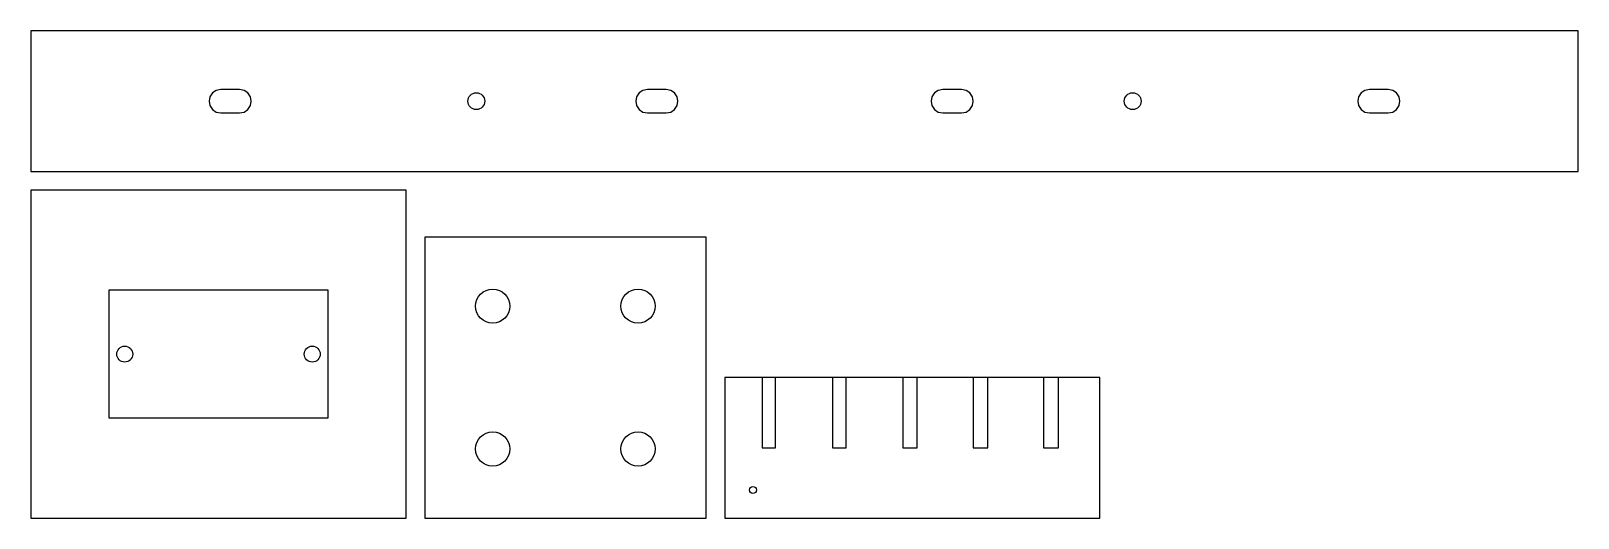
# Model space of a CAD drawing. Header units: millimetres. Extents: x 4 to 334, y 4 to 108.
import ezdxf

# ---------------------------------------------------------------- set-up
doc = ezdxf.new("R2010")
doc.units = ezdxf.units.MM
doc.layers.add('CUT', color=1, linetype='Continuous')

msp = doc.modelspace()

# ---------------------------------------------------------------- linework, layer by layer
at = {"layer": 'CUT'}
for points in [[(334, 78), (334, 108), (4, 108), (4, 78)], [(44.5, 95.5), (43.543, 95.31), (42.732, 94.768), (42.19, 93.957), (42, 93), (42.19, 92.043), (42.732, 91.232), (43.543, 90.69), (44.5, 90.5), (48.5, 90.5), (49.457, 90.69), (50.268, 91.232), (50.81, 92.043), (51, 93), (50.81, 93.957), (50.268, 94.768), (49.457, 95.31), (48.5, 95.5)], [(135.5, 95.5), (134.543, 95.31), (133.732, 94.768), (133.19, 93.957), (133, 93), (133.19, 92.043), (133.732, 91.232), (134.543, 90.69), (135.5, 90.5), (139.5, 90.5), (140.457, 90.69), (141.268, 91.232), (141.81, 92.043), (142, 93), (141.81, 93.957), (141.268, 94.768), (140.457, 95.31), (139.5, 95.5)], [(198.5, 95.5), (197.543, 95.31), (196.732, 94.768), (196.19, 93.957), (196, 93), (196.19, 92.043), (196.732, 91.232), (197.543, 90.69), (198.5, 90.5), (202.5, 90.5), (203.457, 90.69), (204.268, 91.232), (204.81, 92.043), (205, 93), (204.81, 93.957), (204.268, 94.768), (203.457, 95.31), (202.5, 95.5)], [(289.5, 95.5), (288.543, 95.31), (287.732, 94.768), (287.19, 93.957), (287, 93), (287.19, 92.043), (287.732, 91.232), (288.543, 90.69), (289.5, 90.5), (293.5, 90.5), (294.457, 90.69), (295.268, 91.232), (295.81, 92.043), (296, 93), (295.81, 93.957), (295.268, 94.768), (294.457, 95.31), (293.5, 95.5)], [(84, 4), (84, 74), (4, 74), (4, 4)], [(88, 4), (148, 4), (148, 64), (88, 64)], [(67.375, 25.375), (67.375, 52.625), (20.625, 52.625), (20.625, 25.375)], [(152, 4), (232, 4), (232, 34), (152, 34)], [(160, 19), (162.8, 19), (162.8, 34), (160, 34)], [(175, 19), (177.9, 19), (177.9, 34), (175, 34)], [(190, 19), (193, 19), (193, 34), (190, 34)], [(205, 19), (208.1, 19), (208.1, 34), (205, 34)], [(220, 19), (223.2, 19), (223.2, 34), (220, 34)]]:
    msp.add_lwpolyline(points, close=True, dxfattribs=at)
for centre, radius in [((99, 93), 1.8), ((239, 93), 1.8), ((102.5, 49.25), 3.65), ((133.5, 49.25), 3.65), ((24, 39), 1.7), ((64, 39), 1.7), ((102.5, 18.75), 3.65), ((133.5, 18.75), 3.65), ((158, 10), 0.75)]:
    msp.add_circle(centre, radius, dxfattribs=at)

doc.saveas('drawing.dxf')
